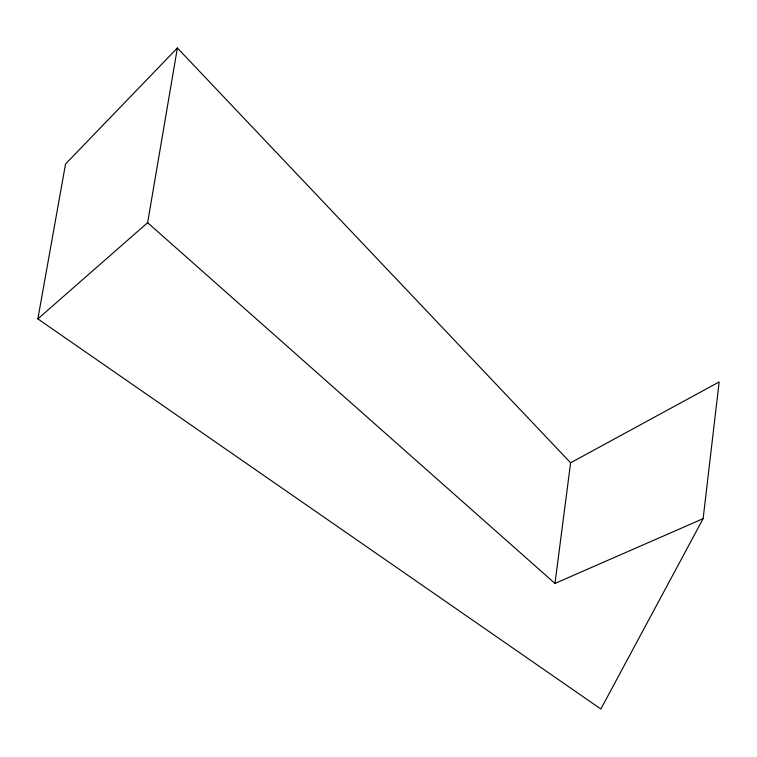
<?xml version="1.0" encoding="UTF-8"?>
<svg xmlns="http://www.w3.org/2000/svg" width="757" height="757" viewBox="0 0 757 757"><rect width="100%" height="100%" fill="white"/><g stroke="black" fill="none" stroke-linecap="round" stroke-linejoin="round"><path stroke-width="1.14" d="M703.13 518.649L719.15 381.954L570.608 462.801L554.985 583.439L703.13 518.649L600.859 709.006L37.85 318.896L65.537 164.004L177.384 47.994L570.608 462.801M37.85 318.896L147.624 222.69L177.384 47.994M147.624 222.69L554.985 583.439"/></g></svg>
